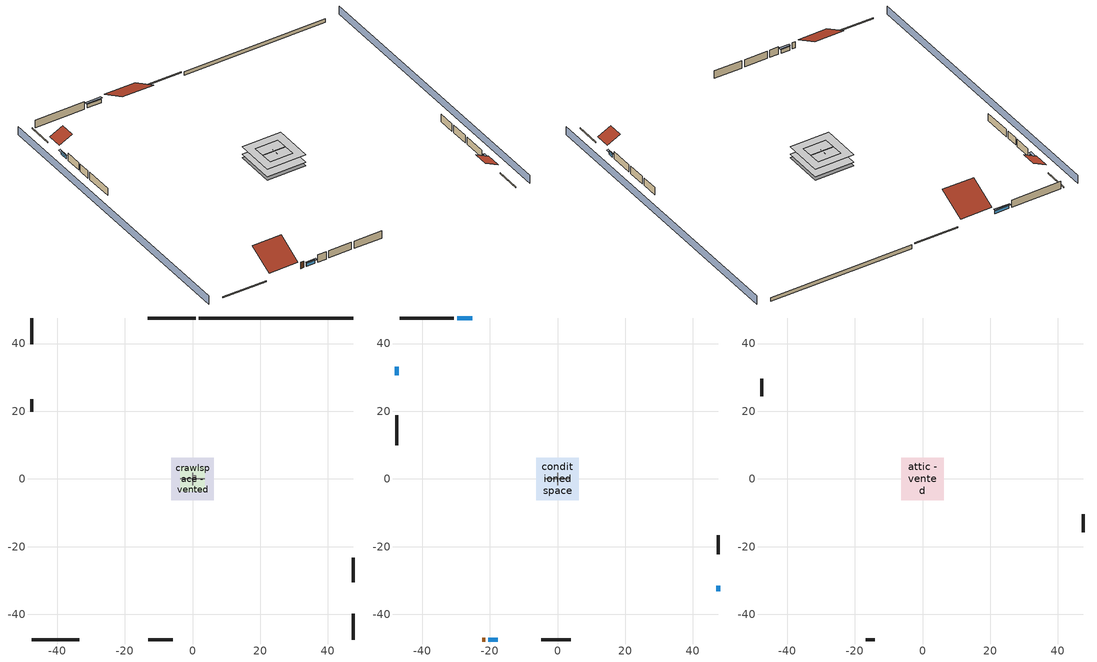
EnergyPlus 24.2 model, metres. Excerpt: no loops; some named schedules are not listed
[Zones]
crawlspace - vented
 floor foundation (Slab2 construction): -6.28,-6.28 -6.28,6.28 6.28,6.28 6.28,-6.28 z-0.91
 wall outside (RimJoist1 construction): 0.9,47.55 -13.15,47.55 z0.3:0.61
 wall outside (RimJoist2 construction): 47.55,-47.55 47.55,-39.74 z0.3:0.61
 wall outside (RimJoist3 construction): -47.55,-47.55 -33.5,-47.55 z0.3:0.61
 wall outside (RimJoist4 construction): -47.55,47.55 -47.55,39.74 z0.3:0.61
 wall foundation (FoundationWall1 construction): 47.55,47.55 1.83,47.55 z-0.91:0.3
furnace airloop ret air zone
 floor adiabatic (AdiabaticConst): 0,0 0,1 1,1 1,0 z0
 wall adiabatic (AdiabaticConst): 0,1 0,0 1,0 1,1 0,1 z0:1
 ceiling adiabatic (AdiabaticConst): 1,0 1,1 0,1 0,0 z1
garage
 floor foundation (Slab1 construction): -3.66,-3.66 -3.66,3.66 3.66,3.66 3.66,-3.66 z0
 wall outside (Wall1 construction): 47.55,-30.54 47.55,-23.22 z0.3:2.74
 wall outside (Wall12 construction): -47.55,23.48 -47.55,19.82 z0.3:2.74
 wall outside (Wall2 construction): -13.11,-47.55 -5.8,-47.55 z0.3:2.74
 wall to conditioned space (Wall5 construction Reversed): 3.66,0 -3.66,0 z0.3:2.74
 wall to conditioned space (Wall6 construction Reversed): 0,1.83 0,-1.83 z0.3:2.74
conditioned space
 floor to crawlspace - vented (Floor2 construction): -6.28,-6.28 -6.28,6.28 6.28,6.28 6.28,-6.28 z0.3
 wall outside (AdiabaticWallConstruction 1): -22.25,-47.55 -21.33,-47.55 z0.3:2.34
 wall outside (AdiabaticWallConstruction): -25.17,47.55 -29.65,47.55 / -20.41,-47.55 -17.72,-47.55 z0.3:1.49; 47.55,-33.15 47.55,-31.47 z0.3:1.43; -47.55,33.15 -47.55,30.59 z0.3:1.46
 wall outside (Wall3 construction): -30.58,47.55 -46.62,47.55 z0.3:2.74
 wall outside (Wall4 construction): 47.55,-22.3 47.55,-16.61 z0.3:2.74
 wall outside (Wall7 construction): -4.87,-47.55 3.97,-47.55 z0.3:2.74
 wall outside (Wall8 construction): -47.55,18.89 -47.55,9.98 z0.3:2.74
 window (WindowConstruction): -25.17,47.55 -29.65,47.55 z0.3:1.49
 window (WindowConstruction 1): 47.55,-33.15 47.55,-31.47 z0.3:1.43
 window (WindowConstruction 2): -20.4,-47.55 -17.72,-47.55 z0.3:1.49
 window (WindowConstruction 3): -47.55,33.15 -47.55,30.59 z0.3:1.46
 door (Door): -22.25,-47.55 -21.33,-47.55 z0.3:2.34
attic - vented
 floor to garage (Floor1 construction): -3.66,-3.66 -3.66,3.66 3.66,3.66 3.66,-3.66 z2.74
 floor to conditioned space (Floor3 construction Reversed): -6.28,-6.28 -6.28,6.28 6.28,6.28 6.28,-6.28 z2.74
 wall outside (Wall10 construction): -47.55,29.66 -47.55,24.41 z0.3:2.74
 wall outside (Wall11 construction): -16.79,-47.55 -14.04,-47.55 z0.3:2.74
 wall outside (Wall9 construction): 47.55,-15.68 47.55,-10.42 z0.3:2.74
 roof outside (Roof1 construction): -24.24,47.55,2.74 -24.24,38.46,7.29 -14.08,38.46,7.29 -14.08,47.55,2.74
 roof outside (Roof2 construction): 47.55,-34.08,2.74 43.31,-34.08,4.86 43.31,-38.82,4.86 47.55,-38.82,2.74
 roof outside (Roof3 construction): -47.55,34.08,2.74 -43.31,34.08,4.86 -43.31,38.82,4.86 -47.55,38.82,2.74
 roof outside (Roof4 construction): -23.18,-47.55,2.74 -23.18,-39.15,6.94 -32.57,-39.15,6.94 -32.57,-47.55,2.74
shading: -52.12,47.55 -52.12,-47.55 / 52.12,-47.55 52.12,47.55 z0:2.74; -29.96,47.55 -24.86,47.55 -24.86,48.16 -29.96,48.16 z1.8; 47.55,-31.16 47.55,-33.45 48.16,-33.45 48.16,-31.16 z1.74; -17.41,-47.55 -20.71,-47.55 -20.71,-48.16 -17.41,-48.16 z1.8; -47.55,30.29 -47.55,33.45 -48.16,33.45 -48.16,30.29 z1.77
[Building]
Building 1: Terrain=Suburbs
[Site:Location]
Portland Intl Arpt_OR: Latitude {deg}=45.59; Longitude {deg}=-122.6; Time Zone {hr}=-8; Elevation {m}=33; Keep Site Location Information=Yes
[Site:GroundTemperature:Shallow]
10.2558, 8.96328, 8.85977, 9.47314, 11.9355, 14.3863, 16.5111, 17.8571, 17.9714, 16.8767, 14.8061, 12.4304
[Site:WaterMainsTemperature]
Calculation Method=Schedule; Temperature Schedule=mains temperature schedule
[Material] Roughness=Rough; Thermal Absorptance=0.9
Name | Thickness {m} | Conductivity {W/m-K} | Density {kg/m3} | Specific Heat {J/kg-K} | Solar Absorptance | Visible Absorptance
asphalt or fiberglass shingles | 0.00635 | 0.162714 | 1121.4 | 1465.45 | 0.85 | 0.85
ceiling loosefill ins | 0.169333 | 0.0480833 | 16.02 | 1046.75 | 0.7 | 0.7
ceiling stud and cavity | 0.1397 | 1.39189 | 65.682 | 1177.47 | 0.7 | 0.7
ceiling stud and cavity 1 | 0.1397 | 0.0824711 | 65.682 | 1177.47 | 0.7 | 0.7
concrete 4.0 in. | 0.1016 | 1.803125 | 2242.8 | 837.4 | 0.7 | 0.7
concrete 8.0 in. | 0.2032 | 1.803125 | 2242.8 | 837.4 | 0.7 | 0.7
door material | 0.04445 | 0.0612267 | 512.64 | 1214.23 | 0.7 | 0.7
floor covering | 0.0127 | 0.0433444 | 54.468 | 1339.84 | 0.6 | 0.6
floor stud and cavity | 0.1397 | 0.923637 | 92.3553 | 1139.71 | 0.7 | 0.7
furniture material conditioned space 1; furniture material garage 1 | 0.1524 | 0.115458 | 640.8 | 1214.23 | 0.6 | 0.6
gypsum board | 0.0127 | 0.160291 | 801 | 837.4 | 0.6 | 0.6
osb sheathing 0.5 in. | 0.0127 | 0.115458 | 512.64 | 1214.23 | 0.6 | 0.6
osb sheathing 0.5 in. 1; osb sheathing 0.5 in. 2; osb sheathing 0.5 in. 3 | 0.0127 | 0.115458 | 512.64 | 1214.23 | 0.7 | 0.7
osb sheathing 0.75 in. | 0.01905 | 0.115458 | 512.64 | 1214.23 | 0.7 | 0.7
rim joist stud and cavity | 0.0508 | 0.178688 | 50.32683 | 1063.81 | 0.6 | 0.6
roof rigid ins | 0.00281632 | 0.029427 | 32.04 | 1214.23 | 0.7 | 0.7
soil 0.5 in. | 0.0127 | 1.3848 | 1842.3 | 418.7 | 0.7 | 0.7
wall rigid ins | 0.512978 | 0.029427 | 32.04 | 1214.23 | 0.7 | 0.7
wall stud and cavity | 0.1397 | 0.727959 | 139.0536 | 1170.24 | 0.6 | 0.6
wall stud and cavity 1 | 0.1397 | 0.550994 | 139.0536 | 1170.24 | 0.7 | 0.7
wall stud and cavity 2 | 0.1397 | 0.335416 | 139.0536 | 1170.24 | 0.7 | 0.7
wall stud and cavity 3 | 0.0889 | 0.380278 | 52.3479 | 1209.89 | 0.7 | 0.7
wall stud and cavity 4 | 0.0889 | 0.391764 | 83.0341 | 1211.67 | 0.7 | 0.7
wood siding | 0.0254 | 0.102417 | 544.68 | 1172.36 | 0.85 | 0.85
wood siding 1; wood siding 2 | 0.0254 | 0.102417 | 544.68 | 1172.36 | 0.7 | 0.7
[Material:NoMass]
Adiabatic: Roughness=Rough; Thermal Resistance {m2-K/W}=176.1; Thermal Absorptance=0.9; Solar Absorptance=0.7; Visible Absorptance=0.7
[WindowMaterial:SimpleGlazingSystem]
WindowMaterial: U-Factor {W/m2-K}=2.78222; Solar Heat Gain Coefficient=0.56
[Construction]
AdiabaticConst: Adiabatic
AdiabaticWallConstruction: wood siding 1, wall rigid ins, wall stud and cavity 3, gypsum board
AdiabaticWallConstruction 1: wood siding 2, wall rigid ins, wall stud and cavity 3, gypsum board
Door: door material
Floor1 construction: ceiling stud and cavity
Floor2 construction: floor stud and cavity, osb sheathing 0.75 in., floor covering
Floor3 construction Reversed: gypsum board, ceiling stud and cavity 1, ceiling loosefill ins
FoundationWall1 construction: concrete 8.0 in.
furniture construction conditioned space 1: furniture material conditioned space 1
furniture construction garage 1: furniture material garage 1
PartitionWallConstruction: gypsum board, wall stud and cavity 4, gypsum board
RimJoist1 construction; RimJoist2 construction; RimJoist3 construction; RimJoist4 construction: wood siding, rim joist stud and cavity
Roof1 construction; Roof2 construction; Roof3 construction; Roof4 construction: asphalt or fiberglass shingles, roof rigid ins, osb sheathing 0.5 in.
Slab1 construction: concrete 4.0 in.
Slab2 construction: soil 0.5 in.
Wall1 construction; Wall2 construction: wood siding, osb sheathing 0.5 in. 1, wall stud and cavity
Wall10 construction; Wall11 construction; Wall12 construction; Wall9 construction: wood siding, osb sheathing 0.5 in. 3, wall stud and cavity
Wall3 construction; Wall4 construction: wood siding, osb sheathing 0.5 in. 1, wall stud and cavity 1, gypsum board
Wall5 construction Reversed: gypsum board, wall stud and cavity 2, osb sheathing 0.5 in. 2
Wall6 construction Reversed: gypsum board, wall stud and cavity 2, osb sheathing 0.5 in. 3
Wall7 construction; Wall8 construction: wood siding, osb sheathing 0.5 in. 3, wall stud and cavity 1, gypsum board
WindowConstruction; WindowConstruction 1; WindowConstruction 2; WindowConstruction 3: WindowMaterial
[Zone] Multiplier=1
Name | Volume {m3} | Part of Total Floor Area
attic - vented | 228.873 | Yes
conditioned space | 384.656 | Yes
crawlspace - vented | 192.328 | Yes
furnace airloop ret air zone | 1 | No
garage | 130.484 | Yes
[Space]
Name | Zone | Volume {m3} | Space Type
attic - vented 1 | attic - vented | 228.873
conditioned space 1 | conditioned space | 384.656
crawlspace - vented 1 | crawlspace - vented | 192.328
furnace airloop ret air space | furnace airloop ret air zone |  | Plenum Space Type
garage 1 | garage | 130.484
[ZoneInfiltration:EffectiveLeakageArea] Schedule=Always On Discrete
Name | Zone or Space | Effective Air Leakage Area {cm2} | Stack Coefficient | Wind Coefficient
infil attic - vented 1 | attic - vented 1 | 7041.35 | 0.000226005 | 3.83144e-05
infil garage 1 | garage 1 | 407.755 | 0.000129147 | 4.64657e-05
[ZoneMixing] Schedule=Always On Continuous; Design Flow Rate Calculation Method=Flow/Zone; Design Flow Rate {m3/s}=0
Name | Zone or Space | Source Zone or Space
whole house fan mix | attic - vented | conditioned space
furnace airloop_0 ZoneMixDZToCond mix | conditioned space | crawlspace - vented
furnace airloop_0 ZoneMixCondToDZ mix | crawlspace - vented | conditioned space
[SurfaceProperty:IncidentSolarMultiplier] Incident Solar Multiplier=1; Incident Solar Multiplier Schedule=trans schedule winter=0.85 summer=0.7
Window1; Window2; Window3; Window4
[InternalMass]
Name | Construction | Zone or ZoneList | Space or SpaceList | Surface Area {m2}
furniture mass conditioned space 1 | furniture construction conditioned space 1 | conditioned space | conditioned space 1 | 63.09974
partition wall mass | PartitionWallConstruction | conditioned space | conditioned space 1 | 157.749
furniture mass garage 1 | furniture construction garage 1 | garage | garage 1 | 5.35122
[Lights] Design Level Calculation Method=LightingLevel; Return Air Fraction=0; Fraction Radiant=0.6; Fraction Visible=0.2; Fraction Replaceable=1
Name | Zone or ZoneList or Space or SpaceList | Schedule | Lighting Level {W}
interior lighting | conditioned space 1 | lighting_interior | 1129.59
garage lighting | garage 1 | lighting_garage | 58.0551
[People]
occupants: Zone or ZoneList or Space or SpaceList=conditioned space 1; Number of People Schedule=occupants; Number of People Calculation Method=People; Number of People=3; Fraction Radiant=0.314171; Sensible Heat Fraction=0.56303; Activity Level Schedule=occupants activity schedule; Carbon Dioxide Generation Rate {m3/s-W}=0; Enable ASHRAE 55 Comfort Warnings=No; Mean Radiant Temperature Calculation Type=EnclosureAveraged
[ElectricEquipment] Zone or ZoneList or Space or SpaceList=conditioned space 1; Design Level Calculation Method=EquipmentLevel
Name | Schedule | Design Level {W} | Fraction Latent | Fraction Radiant | Fraction Lost
ceiling fan | ceiling_fan | 17.5877 | 0 | 0.558 | 0
clothes dryer | clothes_dryer | 6470.96 | 0.015 | 0.081 | 0.85
clothes washer | clothes_washer | 675.098 | 0.03 | 0.162 | 0.7
cooking range | cooking_range | 119.934 | 0.16 | 0.384 | 0.2
fridge | fridge schedule | 57.5342 | 0 | 0.6 | 0
mech vent bath fan 0 | mech vent bath fan 0 schedule | 15 | 0 | 0 | 1
mech vent house fan | mech vent house fan schedule | 0 | 0 | 0 | 1
mech vent house fan cfis | mech vent house fan cfis schedule | 0 | 0 | 0 | 0
mech vent range fan 0 | mech vent range fan 0 schedule | 30 | 0 | 0 | 1
misc plug loads | plug_loads_other | 724.638 | 0.021 | 0.558 | 0.049
misc tv | plug_loads_tv | 1171.53 | 0 | 0.6 | 0
whole house fan | Always On Discrete | 0 | 0 | 0 | 1
[OtherEquipment] Design Level Calculation Method=EquipmentLevel
Name | Fuel Type | Zone or ZoneList or Space or SpaceList | Schedule | Design Level {W} | Fraction Latent | Fraction Radiant | Fraction Lost
clothes dryer 1 | Electricity | conditioned space 1 | clothes_dryer | 0 | 0.015 | 0.081 | 0.85
cooking range 1 | NaturalGas | conditioned space 1 | cooking_range | 3514.91 | 0.16 | 0.384 | 0.2
furnace airloop_0 SupCondToLv; furnace airloop_0 SupSensLkToCond; mech vent house fan sensible load | None | conditioned space 1 | Always On Discrete | 0 | 0 | 0 | 0
furnace airloop_0 SupLatLkToCond; mech vent house fan latent load | None | conditioned space 1 | Always On Discrete | 0 | 1 | 0 | 0
general water use latent | None | conditioned space 1 | general water use schedule | 62.594 | 1 | 0 | 0
general water use sensible | None | conditioned space 1 | general water use schedule | -61.6891 | 0 | 0.6 | 0
furnace airloop_0 RetCondToDZ; furnace airloop_0 SupCondToDZ; furnace airloop_0 SupSensLkToDZ | None | crawlspace - vented 1 | Always On Discrete | 0 | 0 | 0 | 0
furnace airloop_0 SupLatLkToDZ | None | crawlspace - vented 1 | Always On Discrete | 0 | 1 | 0 | 0
furnace airloop_0 RetCondToRP; furnace airloop_0 RetSensLkToRP | None | furnace airloop ret air space | Always On Discrete | 0 | 0 | 0 | 0
furnace airloop_0 RetLatLkToRP | None | furnace airloop ret air space | Always On Discrete | 0 | 1 | 0 | 0
water heater energy adjustment1 | Electricity | garage 1 | Always On Discrete | 0.01 | 0 | 0 | 1
water heater lat | None | garage 1 | Always On Discrete | 0 | 1 | 0 | 0
water heater sens | None | garage 1 | Always On Discrete | 0 | 0 | 0 | 0
[ZoneInfiltration:DesignFlowRate] Schedule=Always On Discrete
Name | Zone or ZoneList or Space or SpaceList | Design Flow Rate Calculation Method | Design Flow Rate {m3/s} | Air Changes per Hour {1/hr} | Constant Term Coefficient | Temperature Term Coefficient | Velocity Term Coefficient | Velocity Squared Term Coefficient
infil flow; natural vent flow; whole house fan flow | conditioned space 1 | Flow/Zone | 0
crawlspace_vented 1 duct leakage imbalance infil flow | crawlspace - vented 1 | Flow/Zone | 0
infil crawlspace - vented 1 | crawlspace - vented 1 | AirChanges/Hour |  | 2.6013 | 1 | 0 | 0 | 0
[SurfaceProperty:ExposedFoundationPerimeter] Exposed Perimeter Calculation Method=TotalExposedPerimeter
Name | Total Exposed Perimeter {m}
Slab2 | 45.72
Slab1 | 18.288
[SpaceList]
Plenum Space Type: furnace airloop ret air space
[AvailabilityManager:Scheduled]
furnace airloop Availability Manager: Schedule=Always On Discrete
[AirLoopHVAC:ReturnPlenum]
Air Loop HVAC Return Plenum 1: Zone=furnace airloop ret air zone
[Foundation:Kiva] Wall Depth Below Slab {m}=0.2032
Name | Initial Indoor Air Temperature {C} | Wall Height Above Grade {m}
Foundation Kiva 1 | 13.4258 | 0.1016
Foundation Kiva 2 | 8.47214 | 0.3048
[Foundation:Kiva:Settings]
Soil Conductivity {W/m-K}=1.3848; Soil Density {kg/m3}=1842.3; Soil Specific Heat {J/kg-K}=418.7; Ground Solar Absorptivity=0.9; Ground Thermal Absorptivity=0.9; Ground Surface Roughness {m}=0.03; Far-Field Width {m}=40; Deep-Ground Boundary Condition=ZeroFlux; Deep-Ground Depth {m}=40; Minimum Cell Dimension {m}=0.2; Maximum Cell Growth Coefficient=3; Simulation Timestep=Timestep
[Exterior:Lights]
exterior lighting: Schedule=exterior lighting schedule; Design Level {W}=42.5523
[EnergyManagementSystem:GlobalVariable]
furnace_airloop_0_DuctImbalLkExhFanEquivCond
furnace_airloop_0_DuctImbalLkExhFanEquivDZ
furnace_airloop_0_DuctImbalLkSupFanEquivCond
furnace_airloop_0_DuctImbalLkSupFanEquivDZ
furnace_airloop_0_DZ_T
furnace_airloop_0_DZ_W
furnace_airloop_0_RetCondToDZ
furnace_airloop_0_RetCondToRP
furnace_airloop_0_RetLatLkToRP
furnace_airloop_0_RetSensLkToRP
furnace_airloop_0_SupCondToDZ
furnace_airloop_0_SupCondToLv
furnace_airloop_0_SupLatLkToCond
furnace_airloop_0_SupLatLkToDZ
furnace_airloop_0_SupSensLkToCond
furnace_airloop_0_SupSensLkToDZ
furnace_airloop_0_ZoneMixCondToDZ
furnace_airloop_0_ZoneMixDZToCond
furnace_airloop_AH_MFR
furnace_airloop_AH_Tout
furnace_airloop_AH_VFR
furnace_airloop_AH_Wout
furnace_airloop_Fan_RTF
furnace_airloop_RA_T
furnace_airloop_Ra_W
infil_program_Qfan
infil_program_Qinf
natural_vent_program_Qnv
natural_vent_program_Qwhf
[EnergyManagementSystem:Sensor]
Name | Output:Variable or Output:Meter Index Key | Output:Variable or Output:Meter
airflow_gain | infil flow | Infiltration Sensible Heat Gain Energy
airflow_gain_1 | natural vent flow | Infiltration Sensible Heat Gain Energy
airflow_gain_2 | whole house fan flow | Infiltration Sensible Heat Gain Energy
airflow_loss | infil flow | Infiltration Sensible Heat Loss Energy
airflow_loss_1 | natural vent flow | Infiltration Sensible Heat Loss Energy
airflow_loss_2 | whole house fan flow | Infiltration Sensible Heat Loss Energy
clg_load_cond |  | Cooling:EnergyTransfer:Zone:CONDITIONED SPACE
clg_load_duct |  | Cooling:EnergyTransfer:Zone:FURNACE AIRLOOP RET AIR ZONE
clg_sp_s; clg_sp_s_1 | cooling setpoint | Schedule Value
clothes_dryer_exhaust_0_sch_s | clothes_dryer | Schedule Value
cool_season | cooling season schedule | Schedule Value
ducts_conv | furnace airloop_0 RetCondToRP | Other Equipment Convective Heating Energy
ducts_conv_1 | furnace airloop_0 RetLatLkToRP | Other Equipment Convective Heating Energy
ducts_conv_2 | furnace airloop_0 RetSensLkToRP | Other Equipment Convective Heating Energy
ducts_conv_3 | furnace airloop_0 SupCondToLv | Other Equipment Convective Heating Energy
ducts_conv_4 | furnace airloop_0 SupLatLkToCond | Other Equipment Convective Heating Energy
ducts_conv_5 | furnace airloop_0 SupSensLkToCond | Other Equipment Convective Heating Energy
ducts_rad | furnace airloop_0 RetCondToRP | Other Equipment Radiant Heating Energy
ducts_rad_1 | furnace airloop_0 RetLatLkToRP | Other Equipment Radiant Heating Energy
ducts_rad_2 | furnace airloop_0 RetSensLkToRP | Other Equipment Radiant Heating Energy
ducts_rad_3 | furnace airloop_0 SupCondToLv | Other Equipment Radiant Heating Energy
ducts_rad_4 | furnace airloop_0 SupLatLkToCond | Other Equipment Radiant Heating Energy
ducts_rad_5 | furnace airloop_0 SupSensLkToCond | Other Equipment Radiant Heating Energy
furnace_airloop_0_DZ_T_s | crawlspace - vented | Zone Air Temperature
furnace_airloop_0_DZ_W_s | crawlspace - vented | Zone Mean Air Humidity Ratio
furnace_airloop_AH_MFR_s | Node 7 | System Node Mass Flow Rate
furnace_airloop_AH_Tout_s | Node 7 | System Node Temperature
furnace_airloop_AH_VFR_s | Node 7 | System Node Current Density Volume Flow Rate
furnace_airloop_AH_Wout_s | Node 7 | System Node Humidity Ratio
furnace_airloop_RA_T_s | Node 10 | System Node Temperature
furnace_airloop_Ra_W_s | Node 10 | System Node Humidity Ratio
htg_load_cond |  | Heating:EnergyTransfer:Zone:CONDITIONED SPACE
htg_load_duct |  | Heating:EnergyTransfer:Zone:FURNACE AIRLOOP RET AIR ZONE
htg_sp_s; htg_sp_s_1 | heating setpoint | Schedule Value
ig_ee_conv | ceiling fan | Electric Equipment Convective Heating Energy
ig_ee_conv_1 | clothes dryer | Electric Equipment Convective Heating Energy
ig_ee_conv_3 | cooking range | Electric Equipment Convective Heating Energy
ig_ee_conv_4 | fridge | Electric Equipment Convective Heating Energy
ig_ee_conv_5 | misc plug loads | Electric Equipment Convective Heating Energy
ig_ee_conv_6 | misc tv | Electric Equipment Convective Heating Energy
ig_ee_conv_7 | whole house fan | Electric Equipment Convective Heating Energy
ig_ee_rad | ceiling fan | Electric Equipment Radiant Heating Energy
ig_ee_rad_1 | clothes dryer | Electric Equipment Radiant Heating Energy
ig_ee_rad_3 | cooking range | Electric Equipment Radiant Heating Energy
ig_ee_rad_4 | fridge | Electric Equipment Radiant Heating Energy
ig_ee_rad_5 | misc plug loads | Electric Equipment Radiant Heating Energy
ig_ee_rad_6 | misc tv | Electric Equipment Radiant Heating Energy
ig_ee_rad_7 | whole house fan | Electric Equipment Radiant Heating Energy
ig_lgt_conv | interior lighting | Lights Convective Heating Energy
ig_lgt_rad | interior lighting | Lights Radiant Heating Energy
ig_lgt_vis | interior lighting | Lights Visible Radiation Heating Energy
ig_oe_conv | clothes dryer 1 | Other Equipment Convective Heating Energy
ig_oe_conv_1 | cooking range 1 | Other Equipment Convective Heating Energy
ig_oe_conv_2 | general water use latent | Other Equipment Convective Heating Energy
ig_oe_conv_3 | general water use sensible | Other Equipment Convective Heating Energy
ig_oe_rad | clothes dryer 1 | Other Equipment Radiant Heating Energy
ig_oe_rad_1 | cooking range 1 | Other Equipment Radiant Heating Energy
ig_oe_rad_2 | general water use latent | Other Equipment Radiant Heating Energy
ig_oe_rad_3 | general water use sensible | Other Equipment Radiant Heating Energy
ig_ppl_conv | occupants | People Convective Heating Energy
ig_ppl_rad | occupants | People Radiant Heating Energy
im_conv | furniture mass conditioned space 1 | Surface Inside Face Convection Heat Gain Energy
im_conv_1 | partition wall mass | Surface Inside Face Convection Heat Gain Energy
im_ig | furniture mass conditioned space 1 | Surface Inside Face Internal Gains Radiation Heat Gain Energy
im_ig_1 | partition wall mass | Surface Inside Face Internal Gains Radiation Heat Gain Energy
im_lgt | furniture mass conditioned space 1 | Surface Inside Face Lights Radiation Heat Gain Energy
im_lgt_1 | partition wall mass | Surface Inside Face Lights Radiation Heat Gain Energy
im_sol | furniture mass conditioned space 1 | Surface Inside Face Solar Radiation Heat Gain Energy
im_sol_1 | partition wall mass | Surface Inside Face Solar Radiation Heat Gain Energy
im_surf | furniture mass conditioned space 1 | Surface Inside Face Net Surface Thermal Radiation Heat Gain Energy
im_surf_1 | partition wall mass | Surface Inside Face Net Surface Thermal Radiation Heat Gain Energy
mech_vent_bath_fan_0_sch_s | mech vent bath fan 0 schedule | Schedule Value
mech_vent_range_fan_0_sch_s | mech vent range fan 0 schedule | Schedule Value
mv_conv | mech vent bath fan 0 | Electric Equipment Convective Heating Energy
mv_conv_1 | mech vent house fan | Electric Equipment Convective Heating Energy
mv_conv_2 | mech vent house fan cfis | Electric Equipment Convective Heating Energy
mv_conv_3 | mech vent range fan 0 | Electric Equipment Convective Heating Energy
mv_conv_4 | mech vent house fan latent load | Other Equipment Convective Heating Energy
mv_conv_5 | mech vent house fan sensible load | Other Equipment Convective Heating Energy
mv_rad | mech vent bath fan 0 | Electric Equipment Radiant Heating Energy
mv_rad_1 | mech vent house fan | Electric Equipment Radiant Heating Energy
mv_rad_2 | mech vent house fan cfis | Electric Equipment Radiant Heating Energy
mv_rad_3 | mech vent range fan 0 | Electric Equipment Radiant Heating Energy
mv_rad_4 | mech vent house fan latent load | Other Equipment Radiant Heating Energy
mv_rad_5 | mech vent house fan sensible load | Other Equipment Radiant Heating Energy
natural_vent_s | natural vent schedule | Schedule Value
out_pb_s |  | Site Outdoor Air Barometric Pressure
out_wt_s |  | Site Outdoor Air Humidity Ratio
site_vw_s |  | Site Wind Speed
ss_back_out | Window1 | Surface Window Shortwave from Zone Back Out Window Heat Transfer Rate
ss_back_out_1 | Window2 | Surface Window Shortwave from Zone Back Out Window Heat Transfer Rate
ss_back_out_2 | Window3 | Surface Window Shortwave from Zone Back Out Window Heat Transfer Rate
ss_back_out_3 | Window4 | Surface Window Shortwave from Zone Back Out Window Heat Transfer Rate
ss_conv | Door1 | Surface Inside Face Convection Heat Gain Energy
ss_conv_1 | Window1 | Surface Inside Face Convection Heat Gain Energy
ss_conv_2 | Window2 | Surface Inside Face Convection Heat Gain Energy
ss_conv_3 | Window3 | Surface Inside Face Convection Heat Gain Energy
ss_conv_4 | Window4 | Surface Inside Face Convection Heat Gain Energy
ss_ig | Door1 | Surface Inside Face Internal Gains Radiation Heat Gain Energy
ss_ig_1 | Window1 | Surface Inside Face Internal Gains Radiation Heat Gain Energy
ss_ig_2 | Window2 | Surface Inside Face Internal Gains Radiation Heat Gain Energy
ss_ig_3 | Window3 | Surface Inside Face Internal Gains Radiation Heat Gain Energy
ss_ig_4 | Window4 | Surface Inside Face Internal Gains Radiation Heat Gain Energy
ss_lgt | Door1 | Surface Inside Face Lights Radiation Heat Gain Energy
ss_sol | Door1 | Surface Inside Face Solar Radiation Heat Gain Energy
ss_surf | Door1 | Surface Inside Face Net Surface Thermal Radiation Heat Gain Energy
ss_surf_1 | Window1 | Surface Inside Face Net Surface Thermal Radiation Heat Gain Energy
ss_surf_2 | Window2 | Surface Inside Face Net Surface Thermal Radiation Heat Gain Energy
ss_surf_3 | Window3 | Surface Inside Face Net Surface Thermal Radiation Heat Gain Energy
